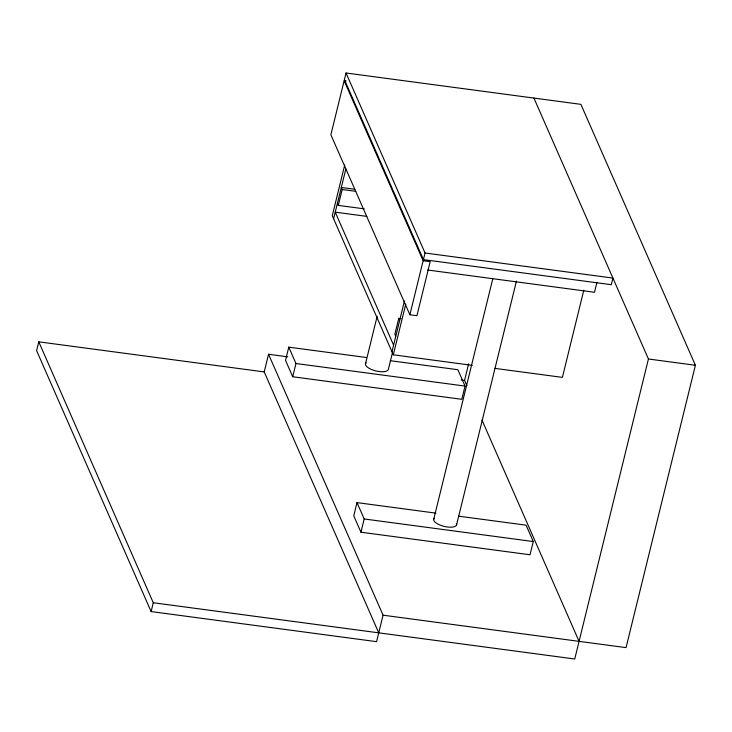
<?xml version="1.0" encoding="UTF-8"?>
<svg xmlns="http://www.w3.org/2000/svg" width="732" height="732" viewBox="0 0 732 732"><rect width="100%" height="100%" fill="white"/><g stroke="black" fill="none" stroke-linecap="round" stroke-linejoin="round"><path stroke-width="1.1" d="M378.728 632.841L264.215 371.911L38.769 341.826L36.6 350.646L151.112 611.568L376.559 641.662L383.065 615.191L268.553 354.27L287.813 356.841M151.112 611.568L153.281 602.747L38.769 341.826M264.215 371.911L268.553 354.27M344.15 80.721L330.873 134.761L409.874 314.769L416.92 315.712L430.187 261.663L423.142 260.729L344.15 80.721L346.163 80.987M346.044 72.999L344.415 79.614L423.416 259.622L611.293 284.702L612.922 278.078L425.045 253.007L346.044 72.999L580.888 104.347L695.4 365.268L626.043 647.628L383.065 615.191M366.558 357.527L288.783 347.151L285.535 360.382L292.709 376.751L461.8 399.315L465.049 386.084L457.875 369.715L390.238 360.693M292.709 376.751L295.966 363.511L288.783 347.151M344.726 164.984L332.264 215.72L393.313 354.81L472.222 365.35M333.609 218.786L345.806 169.156M364.234 208.849L338.303 205.39L342.201 189.506L341.304 187.465L354.837 189.268M365.469 363.896L377.172 316.251M401.017 318.676L398.757 318.374L394.859 334.259L395.756 336.308M391.968 351.744L404.421 301.008M392.443 352.723L388.363 369.34A11.767 4.429 13.8 0 1 374.592 370.575A11.767 4.429 13.8 0 1 366.073 362.862M435.915 513.141L357.006 502.609L353.757 515.84L360.94 532.21L530.032 554.774L533.28 541.543L526.098 525.173L458.461 516.152M393.313 354.81L405.775 304.082M409.874 314.769L423.142 260.729M423.416 259.622L425.045 253.007M360.94 532.21L364.188 518.97L357.006 502.609M466.86 385.645L464.564 380.43L468.645 363.822M433.701 519.354L492.746 278.947M456.585 524.798L516.453 281.07M583.797 290.247L562.396 377.383L494.759 368.352M596.946 282.351L594.503 292.278L427.671 270.007M533.921 98.079L648.433 359L574.739 659.001L153.281 602.747M342.201 189.506L355.734 191.317M366.805 216.379L335.238 212.17L393.587 345.129M648.433 359L695.4 365.268M461.169 379.972L464.564 380.43M295.966 363.511L465.049 386.084M364.188 518.97L533.28 541.543M481.976 420.086L579.076 641.351M398.757 318.374L399.654 320.424M337.406 203.35L338.303 205.39M456.411 523.581A11.767 4.429 13.8 0 1 444.306 526.427A11.767 4.429 13.8 0 1 434.305 518.32"/></g></svg>
